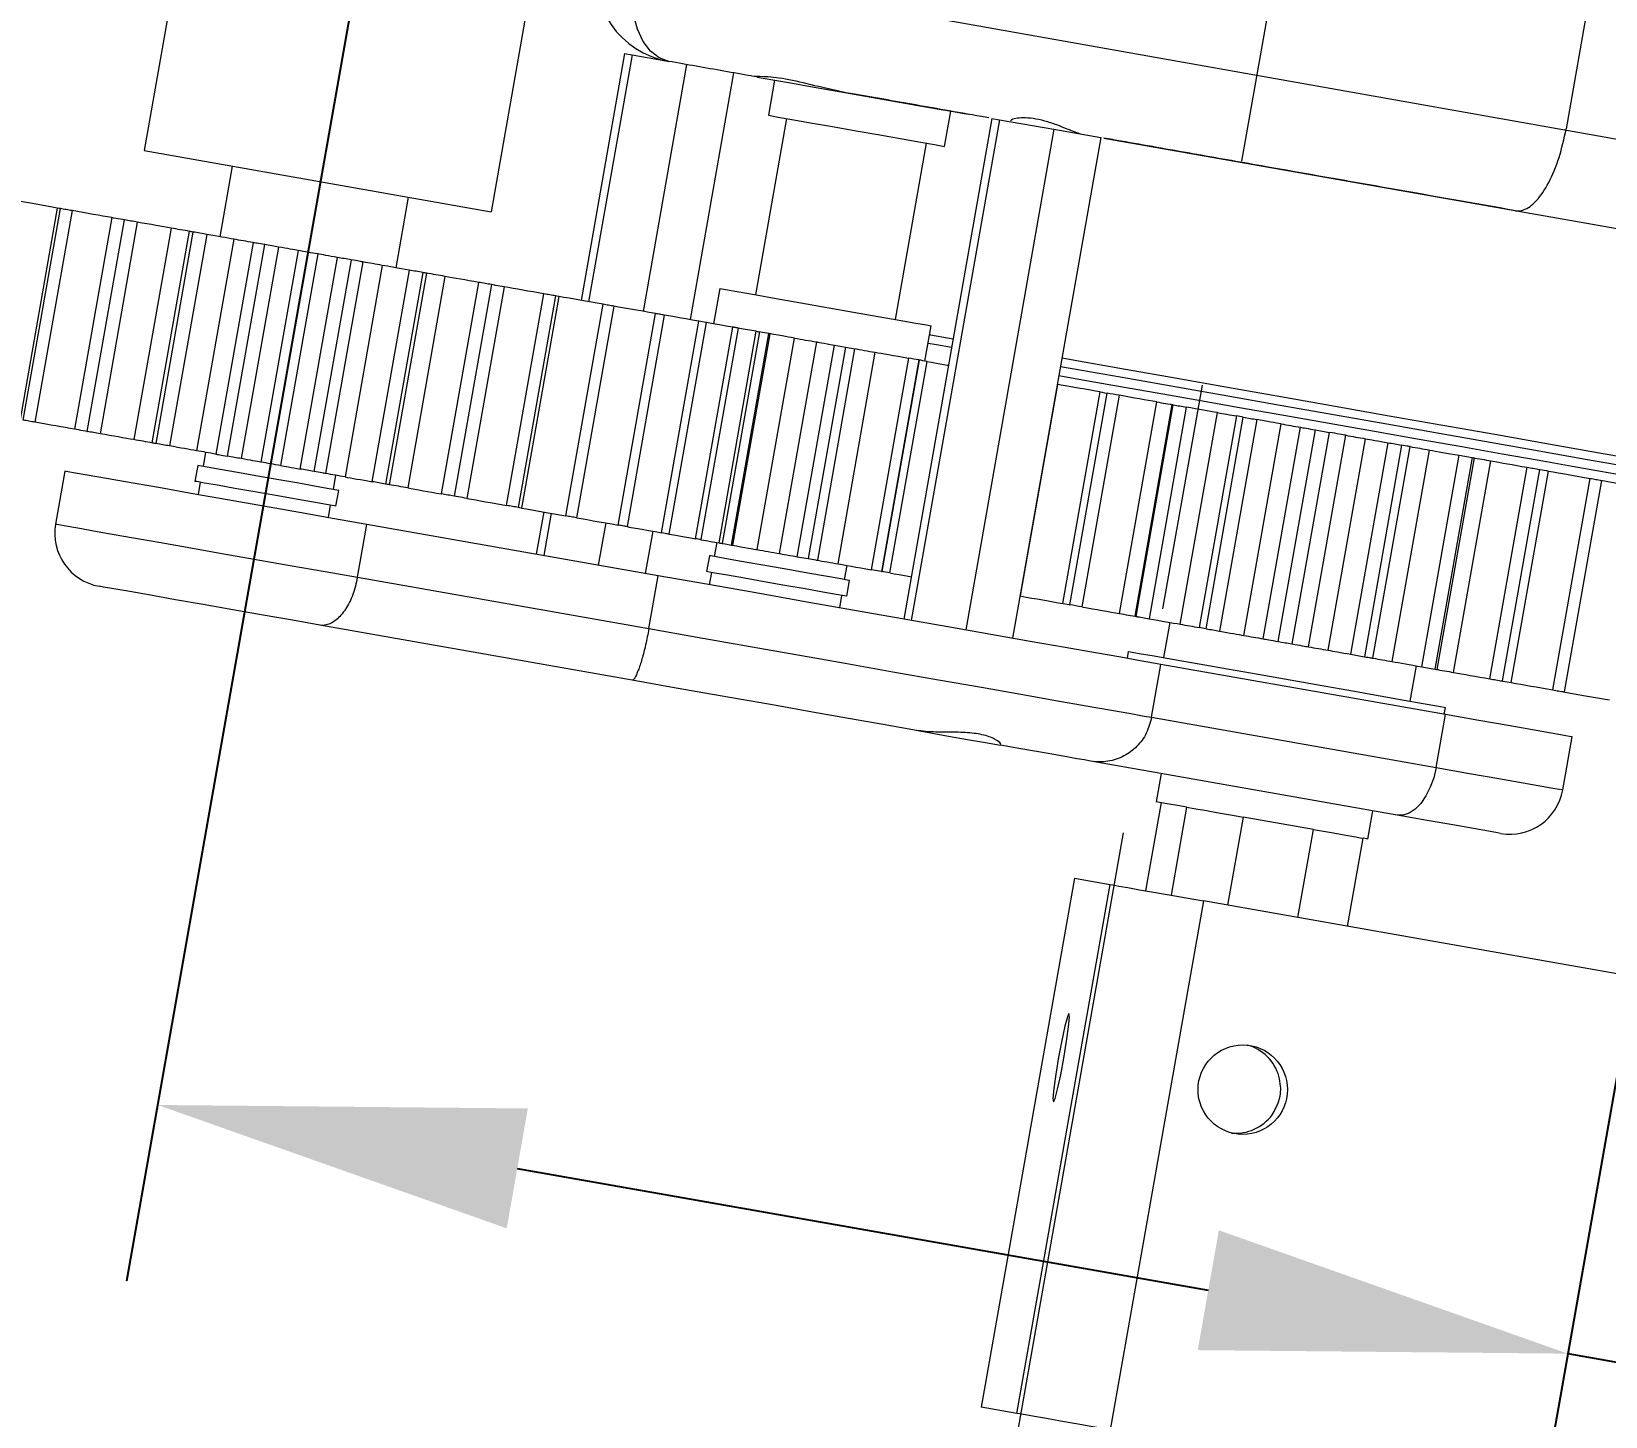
# Model space of a CAD drawing. Header units: millimetres. Extents: x 0 to 1189, y 0 to 841.
# Drawn here: x 914.93 to 932.52, y 585.13 to 600.6 of the extents above; entities that cross this region are included whole.
import ezdxf

# ---------------------------------------------------------------- set-up
doc = ezdxf.new("R2010")
doc.units = ezdxf.units.MM
doc.linetypes.add('CENTERX2', pattern=[20.32, 12.7, -2.54, 2.54, -2.54])
doc.layers.get('0').update_dxf_attribs({"lineweight": 18})
for name, color, linetype, lineweight in [('中心线层', 1, 'CENTERX2', 15), ('尺寸线层', 3, 'Continuous', 18), ('粗实线层', 7, 'Continuous', 15)]:
    doc.layers.add(name, color=color, linetype=linetype, lineweight=lineweight)
doc.dimstyles.new('ISO-25', dxfattribs={"dimtxt": 2.5, "dimasz": 2.5, "dimexe": 1.25, "dimexo": 0.625, "dimtad": 1, "dimtxsty": 'Standard', "dimcen": 2.5, "dimdle": 5, "dimadec": 0, "dimazin": 0, "dimtfac": 1, "dimtmove": 0, "dimatfit": 3, "dimfxl": 1, "dimarcsym": 0})

# ---------------------------------------------------------------- blocks, each defined once
blk = doc.blocks.new('*X33')
at = {"layer": '尺寸线层'}
for points in [[(920.481, 588.569), (920.245, 587.23), (916.345, 588.608)], [(928.202, 587.208), (927.966, 585.869), (932.102, 585.83)]]:
    blk.add_hatch(color=0, dxfattribs=at).paths.add_polyline_path(points, flags=0)
at = {"layer": '尺寸线层', "color": 0, "lineweight": -2}
for p, q in [((919.431, 606.112), (915.998, 586.639)), ((935.188, 603.333), (931.755, 583.86)), ((920.363, 587.9), (928.084, 586.538)), ((932.102, 585.83), (936.12, 585.121))]:
    blk.add_line(p, q, dxfattribs=at)
at = {"layer": '尺寸线层', "color": 0, "insert": (943.666, 588.689), "char_height": 3.5, "width": 24.08939, "attachment_point": 5}
blk.add_mtext('80,00', dxfattribs=at)

msp = doc.modelspace()

# ---------------------------------------------------------------- linework, layer by layer
at = {"color": 7, "linetype": 'Continuous', "lineweight": 15}
for p, q in [((917.2361, 605.1787), (916.1942, 599.2699)), ((921.1128, 604.4952), (920.0709, 598.5863)), ((932.6035, 602.469), (932.0825, 599.5146)), ((921.5617, 600.3543), (921.0755, 597.5968)), ((921.6456, 600.3395), (921.1594, 597.582)), ((921.5617, 600.3543), (921.6456, 600.3395)), ((921.6456, 600.3395), (922.0219, 600.2731)), ((922.2544, 600.2322), (921.7682, 597.4747)), ((922.7792, 600.1396), (922.293, 597.3822)), ((923.2382, 600.0587), (923.1687, 599.6648)), ((923.3706, 599.6292), (923.0233, 597.6595)), ((925.6668, 599.6305), (924.6804, 594.0368)), ((925.7507, 599.6157), (924.7644, 594.022)), ((925.1383, 599.3175), (925.2078, 599.7114)), ((925.6668, 599.6305), (925.7507, 599.6157)), ((925.7507, 599.6157), (926.3594, 599.5083)), ((926.3594, 599.5083), (925.3731, 593.9146)), ((926.8842, 599.4158), (925.8979, 593.8221)), ((926.3594, 599.5083), (926.8842, 599.4158)), ((924.5891, 597.3835), (924.9364, 599.3531)), ((917.179, 599.0962), (917.0401, 598.3084)), ((919.0097, 597.9611), (919.1486, 598.7489)), ((915.2236, 598.6287), (914.8069, 596.2651)), ((914.8415, 596.259), (915.2583, 598.6226)), ((915.3892, 598.5995), (914.9724, 596.2359)), ((915.8321, 598.5214), (915.4153, 596.1578)), ((915.9719, 598.4967), (915.5552, 596.1332)), ((915.5588, 596.1325), (915.9756, 598.4961)), ((916.1175, 598.4711), (915.7007, 596.1075)), ((916.4945, 598.4046), (916.0778, 596.041)), ((916.6967, 598.3689), (916.2799, 596.0054)), ((916.3266, 595.9972), (916.7434, 598.3607)), ((916.8927, 598.3344), (916.4759, 595.9708)), ((917.1946, 598.2811), (916.7779, 595.9176)), ((917.4113, 598.2429), (916.9945, 595.8794)), ((917.126, 595.8562), (917.5427, 598.2198)), ((917.6958, 598.1928), (917.2791, 595.8292)), ((917.9152, 598.1541), (917.4985, 595.7905)), ((918.1345, 598.1154), (917.7178, 595.7519)), ((917.9372, 595.7132), (918.3539, 598.0767)), ((918.507, 598.0497), (918.0903, 595.6862)), ((918.6385, 598.0265), (918.2217, 595.663)), ((918.8551, 597.9883), (918.4383, 595.6248)), ((918.7403, 595.5716), (919.1571, 597.9351)), ((919.3064, 597.9088), (918.8896, 595.5453)), ((918.9363, 595.537), (919.3531, 597.9005)), ((919.5552, 597.8649), (919.1385, 595.5014)), ((919.5155, 595.4349), (919.9323, 597.7984)), ((920.0742, 597.7734), (919.6574, 595.4099)), ((919.6611, 595.4092), (920.0778, 597.7727)), ((920.2177, 597.7481), (919.8009, 595.3846)), ((920.2438, 595.3065), (920.6606, 597.67)), ((920.7915, 597.6469), (920.3747, 595.2834)), ((920.8261, 597.6408), (920.4093, 595.2773)), ((922.6244, 597.7299), (922.555, 597.336)), ((920.9072, 595.1895), (921.3239, 597.553)), ((921.4407, 597.5324), (921.0239, 595.1689)), ((921.4893, 595.0868), (921.9061, 597.4504)), ((922.0058, 597.4328), (921.589, 595.0693)), ((921.9759, 595.0011), (922.3926, 597.3646)), ((922.4729, 597.3504), (922.0561, 594.9869)), ((922.3549, 594.9342), (922.7716, 597.2977)), ((922.8304, 597.2874), (922.4137, 594.9239)), ((924.9185, 596.9192), (924.988, 597.3131)), ((922.617, 594.888), (923.0338, 597.2515)), ((923.0696, 597.2452), (922.6529, 594.8817)), ((922.7558, 594.8635), (923.1726, 597.2271)), ((923.1846, 597.2249), (922.7679, 594.8614)), ((923.0434, 594.8128), (923.4602, 597.1763)), ((923.2926, 594.7689), (923.7094, 597.1324)), ((923.4913, 594.7338), (923.908, 597.0974)), ((923.908, 597.0974), (924.0306, 597.0758)), ((924.0306, 597.0758), (923.6138, 594.7122)), ((923.7196, 594.6936), (924.1364, 597.0571)), ((923.9467, 594.6535), (924.3635, 597.0171)), ((924.0306, 597.0758), (924.1364, 597.0571)), ((924.321, 594.5875), (924.7377, 596.9511)), ((924.8489, 596.9315), (924.4321, 594.5679)), ((924.4414, 594.5663), (924.8581, 596.9298)), ((924.5253, 594.5515), (924.942, 596.9151)), ((926.3989, 596.6582), (925.9822, 594.2946)), ((926.46, 594.2104), (926.8768, 596.5739)), ((926.5373, 594.1968), (926.954, 596.5603)), ((927.0896, 596.5364), (926.6728, 594.1728)), ((927.0913, 594.0991), (927.5081, 596.4626)), ((927.6784, 596.4325), (927.2617, 594.069)), ((927.2764, 594.0664), (927.6932, 596.43)), ((927.8384, 596.4044), (927.4216, 594.0408)), ((927.7704, 593.9793), (928.1872, 596.3429)), ((928.3992, 596.3055), (927.9824, 593.9419)), ((928.0588, 593.9285), (928.4755, 596.292)), ((928.6268, 596.2653), (928.21, 593.9018)), ((928.4806, 593.8541), (928.8974, 596.2176)), ((928.6989, 593.8156), (929.1157, 596.1791)), ((928.8651, 593.7863), (929.2819, 596.1498)), ((929.4354, 596.1227), (929.0186, 593.7592)), ((929.2043, 593.7265), (929.6211, 596.09)), ((929.4233, 593.6879), (929.84, 596.0514)), ((916.8794, 595.8997), (916.8516, 595.7421)), ((929.6755, 593.6434), (930.0923, 596.0069)), ((930.2444, 595.9801), (929.8276, 593.6166)), ((929.9238, 593.5996), (930.3406, 595.9632)), ((930.138, 593.5618), (930.5547, 595.9254)), ((930.4701, 593.5033), (930.8869, 595.8668)), ((930.8869, 595.8668), (931.0337, 595.8409)), ((915.3093, 595.6891), (915.2051, 595.0983)), ((916.7925, 595.7526), (916.7612, 595.5753)), ((931.0337, 595.8409), (930.617, 593.4774)), ((930.6412, 593.4731), (931.058, 595.8366)), ((930.8254, 593.4406), (931.2422, 595.8042)), ((931.2293, 593.3694), (931.6461, 595.733)), ((931.7841, 595.7086), (931.3673, 593.3451)), ((931.4687, 593.3272), (931.8855, 595.6907)), ((916.8203, 595.5649), (916.796, 595.427)), ((918.3091, 595.4851), (918.3369, 595.6427)), ((931.9344, 593.2451), (932.3511, 595.6086)), ((932.4769, 595.5864), (932.0601, 593.2229)), ((918.3369, 595.2974), (918.3682, 595.4747)), ((918.2535, 595.17), (918.2778, 595.3079)), ((920.6587, 595.2333), (920.5754, 594.7606)), ((920.7427, 595.2185), (920.6593, 594.7458)), ((918.5777, 594.5036), (918.6819, 595.0945)), ((921.9375, 594.5204), (918.6819, 595.0945)), ((921.3514, 595.1112), (921.2681, 594.6384)), ((921.8762, 595.0186), (921.7929, 594.5459)), ((922.5912, 594.8925), (922.5635, 594.735)), ((922.5093, 594.7445), (922.478, 594.5673)), ((923.4913, 594.7338), (923.6138, 594.7122)), ((923.6138, 594.7122), (923.7196, 594.6936)), ((924.021, 594.478), (924.0488, 594.6355)), ((918.5777, 594.5036), (921.8334, 593.9295)), ((921.8334, 593.9295), (921.9375, 594.5204)), ((922.5322, 594.5577), (922.5079, 594.4198)), ((924.0439, 594.2912), (924.0751, 594.4684)), ((924.4321, 594.5679), (924.321, 594.5875)), ((923.9654, 594.1628), (923.9897, 594.3007)), ((921.6462, 593.3533), (918.1551, 593.9688)), ((927.6532, 594), (927.5837, 593.6061)), ((927.1898, 593.6755), (927.1759, 593.5968)), ((927.4506, 592.939), (927.5548, 593.5299)), ((930.7333, 592.9695), (927.5548, 593.5299)), ((930.3412, 593.1198), (930.4106, 593.5138)), ((930.4701, 593.5033), (930.617, 593.4774)), ((930.7212, 592.9716), (930.7351, 593.0504)), ((927.4506, 592.939), (930.6291, 592.3786)), ((930.6291, 592.3786), (930.7333, 592.9695)), ((932.0449, 592.129), (932.1491, 592.7198)), ((930.1954, 591.8458), (926.7704, 592.4497)), ((927.5584, 592.3108), (927.5028, 591.9957)), ((927.5561, 591.9863), (927.3825, 591.0014)), ((927.846, 591.9351), (927.7415, 591.9535)), ((928.4719, 591.8248), (928.2982, 590.84)), ((929.2583, 591.6861), (928.4719, 591.8248)), ((929.8664, 591.5789), (929.9219, 591.894)), ((929.0846, 590.7013), (929.2583, 591.6861)), ((929.6394, 590.6035), (929.813, 591.5883)), ((926.5874, 591.1416), (925.5455, 585.2328)), ((926.5892, 591.1413), (925.5473, 585.2325)), ((926.5874, 591.1416), (926.5892, 591.1413)), ((926.5892, 591.1413), (926.9863, 591.0713)), ((925.9444, 585.1625), (926.9863, 591.0713)), ((928.0294, 590.8874), (926.9875, 584.9785)), ((938.4345, 589.0527), (928.0294, 590.8874)), ((925.5473, 585.2325), (925.5455, 585.2328)), ((925.9444, 585.1625), (925.5473, 585.2325))]:
    msp.add_line(p, q, dxfattribs=at)
at = {"color": 8, "linetype": 'Continuous', "lineweight": 15}
for p, q in [((927.5572, 591.986), (927.3836, 591.0013)), ((927.6724, 590.9503), (927.846, 591.9351))]:
    msp.add_line(p, q, dxfattribs=at)
at = {"color": 7, "linetype": 'Continuous', "lineweight": 15}
for points in [[(922.0564, 600.2671), (921.9487, 600.3056), (921.8518, 600.3804), (921.7695, 600.4888), (921.7048, 600.6265), (921.6604, 600.7882), (921.6378, 600.9677), (921.638, 601.1582), (921.6609, 601.3522)], [(923.0412, 600.0934), (923.046, 600.0926), (923.1093, 600.0814), (923.2426, 600.0579), (923.4375, 600.0235), (923.6818, 599.9805), (923.96, 599.9314), (924.2548, 599.8794), (924.5476, 599.8278), (924.82, 599.7798), (925.0549, 599.7384), (925.2375, 599.7062), (925.3563, 599.6852), (925.404, 599.6768), (925.4047, 599.6767)], [(923.1687, 599.6648), (923.1885, 599.6613), (923.2773, 599.6456), (923.4311, 599.6185), (923.6384, 599.5819), (923.884, 599.5386), (924.1495, 599.4918), (924.4154, 599.4449)], [(924.4154, 599.4449), (924.6618, 599.4015), (924.8705, 599.3647), (925.0261, 599.3373), (925.1169, 599.3213), (925.1383, 599.3175)], [(915.2236, 598.6287), (915.1668, 598.6387), (915.1083, 598.649), (915.0481, 598.6596), (914.9864, 598.6705), (914.9233, 598.6816), (914.8587, 598.693), (914.7929, 598.7046), (914.7258, 598.7165)], [(915.2583, 598.6226), (915.2455, 598.6248), (915.2236, 598.6287)], [(915.3892, 598.5995), (915.3727, 598.6024), (915.3562, 598.6053), (915.3398, 598.6082), (915.3234, 598.6111), (915.3071, 598.614), (915.2908, 598.6168), (915.2745, 598.6197), (915.2583, 598.6226)], [(915.8321, 598.5214), (915.7833, 598.53), (915.7325, 598.539), (915.6798, 598.5483), (915.6251, 598.5579), (915.5687, 598.5678), (915.5105, 598.5781), (915.4506, 598.5887), (915.3892, 598.5995)], [(915.9719, 598.4967), (915.9537, 598.4999), (915.9292, 598.5043), (915.9048, 598.5086), (915.8805, 598.5128), (915.8563, 598.5171), (915.8321, 598.5214)], [(915.9756, 598.4961), (915.9725, 598.4966), (915.9719, 598.4967)], [(916.1175, 598.4711), (916.0996, 598.4742), (916.0818, 598.4773), (916.0641, 598.4805), (916.0463, 598.4836), (916.0286, 598.4867), (916.0109, 598.4899), (915.9932, 598.493), (915.9756, 598.4961)], [(916.4945, 598.4046), (916.455, 598.4115), (916.4132, 598.4189), (916.3691, 598.4267), (916.3229, 598.4349), (916.2745, 598.4434), (916.2241, 598.4523), (916.1717, 598.4615), (916.1175, 598.4711)], [(916.7031, 598.3678), (916.6769, 598.3724), (916.6507, 598.377), (916.6245, 598.3817), (916.5984, 598.3863), (916.5724, 598.3908), (916.5464, 598.3954), (916.5204, 598.4), (916.4945, 598.4046)], [(916.8927, 598.3344), (916.874, 598.3377), (916.8553, 598.341), (916.8366, 598.3443), (916.8179, 598.3476), (916.7992, 598.3508), (916.7806, 598.3541), (916.762, 598.3574), (916.7434, 598.3607)], [(917.1946, 598.2811), (917.1653, 598.2863), (917.1335, 598.2919), (917.0993, 598.298), (917.0626, 598.3044), (917.0235, 598.3113), (916.9821, 598.3186), (916.9385, 598.3263), (916.8927, 598.3344)], [(917.4113, 598.2429), (917.3841, 598.2477), (917.357, 598.2525), (917.3299, 598.2573), (917.3028, 598.2621), (917.2757, 598.2668), (917.2486, 598.2716), (917.2216, 598.2764), (917.1946, 598.2811)], [(917.5427, 598.2198), (917.517, 598.2243), (917.4939, 598.2284), (917.4734, 598.232), (917.4555, 598.2351), (917.4404, 598.2378), (917.428, 598.24), (917.4182, 598.2417), (917.4113, 598.2429)], [(917.6958, 598.1928), (917.6767, 598.1961), (917.6575, 598.1995), (917.6384, 598.2029), (917.6192, 598.2063), (917.6001, 598.2096), (917.581, 598.213), (917.5618, 598.2164), (917.5427, 598.2198)], [(917.9152, 598.1541), (917.8968, 598.1573), (917.8758, 598.161), (917.8522, 598.1652), (917.8259, 598.1698), (917.7971, 598.1749), (917.7658, 598.1804), (917.732, 598.1864), (917.6958, 598.1928)], [(918.1345, 598.1154), (918.1071, 598.1202), (918.0797, 598.1251), (918.0523, 598.1299), (918.0249, 598.1347), (917.9975, 598.1396), (917.97, 598.1444), (917.9426, 598.1492), (917.9152, 598.1541)], [(918.3539, 598.0767), (918.3177, 598.0831), (918.2839, 598.0891), (918.2526, 598.0946), (918.2238, 598.0997), (918.1976, 598.1043), (918.1739, 598.1085), (918.1529, 598.1122), (918.1345, 598.1154)], [(918.507, 598.0497), (918.4879, 598.0531), (918.4688, 598.0565), (918.4497, 598.0599), (918.4305, 598.0632), (918.4114, 598.0666), (918.3922, 598.07), (918.3731, 598.0733), (918.3539, 598.0767)], [(918.6385, 598.0265), (918.6315, 598.0278), (918.6218, 598.0295), (918.6094, 598.0317), (918.5942, 598.0343), (918.5764, 598.0375), (918.5559, 598.0411), (918.5328, 598.0452), (918.507, 598.0497)], [(918.8551, 597.9883), (918.8281, 597.9931), (918.8011, 597.9979), (918.7741, 598.0026), (918.747, 598.0074), (918.7199, 598.0122), (918.6928, 598.017), (918.6656, 598.0218), (918.6385, 598.0265)], [(919.1571, 597.9351), (919.1112, 597.9432), (919.0676, 597.9509), (919.0262, 597.9582), (918.9872, 597.9651), (918.9505, 597.9715), (918.9162, 597.9776), (918.8844, 597.9832), (918.8551, 597.9883)], [(919.3064, 597.9088), (919.2878, 597.9121), (919.2691, 597.9153), (919.2505, 597.9186), (919.2318, 597.9219), (919.2132, 597.9252), (919.1945, 597.9285), (919.1758, 597.9318), (919.1571, 597.9351)], [(919.5552, 597.8649), (919.5293, 597.8695), (919.5034, 597.8741), (919.4774, 597.8786), (919.4513, 597.8832), (919.4252, 597.8878), (919.3991, 597.8924), (919.3729, 597.8971), (919.3466, 597.9017)], [(919.9323, 597.7984), (919.878, 597.808), (919.8256, 597.8172), (919.7752, 597.8261), (919.7269, 597.8346), (919.6806, 597.8428), (919.6366, 597.8506), (919.5947, 597.8579), (919.5552, 597.8649)], [(920.0742, 597.7734), (920.0565, 597.7765), (920.0389, 597.7796), (920.0212, 597.7827), (920.0034, 597.7859), (919.9857, 597.789), (919.9679, 597.7921), (919.9501, 597.7953), (919.9323, 597.7984)], [(920.0778, 597.7727), (920.0773, 597.7728), (920.0742, 597.7734)], [(920.2177, 597.7481), (920.1935, 597.7524), (920.1692, 597.7566), (920.1449, 597.7609), (920.1205, 597.7652), (920.0961, 597.7695), (920.0778, 597.7727)], [(920.6606, 597.67), (920.5991, 597.6808), (920.5393, 597.6914), (920.4811, 597.7017), (920.4246, 597.7116), (920.37, 597.7212), (920.3172, 597.7305), (920.2664, 597.7395), (920.2177, 597.7481)], [(920.7915, 597.6469), (920.7752, 597.6498), (920.759, 597.6527), (920.7427, 597.6555), (920.7263, 597.6584), (920.7099, 597.6613), (920.6935, 597.6642), (920.677, 597.6671), (920.6606, 597.67)], [(920.8261, 597.6408), (920.8043, 597.6447), (920.7915, 597.6469)], [(921.3239, 597.553), (921.2569, 597.5648), (921.1911, 597.5765), (921.1265, 597.5879), (921.0633, 597.599), (921.0016, 597.6099), (920.9414, 597.6205), (920.8829, 597.6308), (920.8261, 597.6408)], [(922.6244, 597.7299), (922.6283, 597.7292), (922.689, 597.7185), (922.8199, 597.6954), (923.0127, 597.6614), (923.2554, 597.6186), (923.5328, 597.5697), (923.8273, 597.5178), (924.1205, 597.4661)], [(921.4407, 597.5324), (921.4263, 597.535), (921.4118, 597.5375), (921.3973, 597.5401), (921.3827, 597.5427), (921.3681, 597.5452), (921.3534, 597.5478), (921.3387, 597.5504), (921.3239, 597.553)], [(921.9061, 597.4504), (921.8351, 597.4629), (921.7648, 597.4753), (921.6955, 597.4875), (921.6272, 597.4996), (921.5599, 597.5114), (921.4938, 597.5231), (921.4407, 597.5324)], [(922.0058, 597.4328), (921.9935, 597.435), (921.9812, 597.4371), (921.9688, 597.4393), (921.9564, 597.4415), (921.9439, 597.4437), (921.9313, 597.4459), (921.9187, 597.4482), (921.9061, 597.4504)], [(924.1205, 597.4661), (924.3939, 597.4179), (924.6304, 597.3762), (924.8151, 597.3436), (924.9365, 597.3222), (924.9868, 597.3133), (924.988, 597.3131)], [(922.3926, 597.3646), (922.3194, 597.3775), (922.2465, 597.3903), (922.1742, 597.4031), (922.1023, 597.4158), (922.0312, 597.4283), (922.0058, 597.4328)], [(922.7716, 597.2977), (922.698, 597.3107), (922.6243, 597.3237), (922.5506, 597.3367), (922.4771, 597.3497), (922.4729, 597.3504)], [(922.8304, 597.2874), (922.8233, 597.2887), (922.8161, 597.2899), (922.8089, 597.2912), (922.8016, 597.2925), (922.7942, 597.2938), (922.7867, 597.2951), (922.7792, 597.2964), (922.7716, 597.2977)], [(923.0338, 597.2515), (922.9615, 597.2643), (922.8888, 597.2771), (922.8304, 597.2874)], [(923.1726, 597.2271), (923.1035, 597.2392), (923.0696, 597.2452)], [(923.4602, 597.1763), (923.4444, 597.1791), (923.4226, 597.183), (923.395, 597.1879), (923.3616, 597.1937), (923.3229, 597.2006), (923.2789, 597.2083), (923.2301, 597.2169), (923.1768, 597.2263)], [(923.4602, 597.1763), (923.4912, 597.1709), (923.5222, 597.1654), (923.5533, 597.1599), (923.5845, 597.1544), (923.6156, 597.1489), (923.6469, 597.1434), (923.6781, 597.1379), (923.7094, 597.1324)], [(923.7094, 597.1324), (923.7134, 597.1317), (923.7236, 597.1299), (923.7399, 597.127), (923.7623, 597.1231), (923.7905, 597.1181), (923.8243, 597.1121), (923.8636, 597.1052), (923.908, 597.0974)], [(925.2153, 597.07), (925.0485, 597.0994), (924.9533, 597.1162)], [(924.9706, 597.2147), (924.9805, 597.2129), (925.2326, 597.1685)], [(924.1225, 597.0596), (924.1531, 597.0542), (924.1835, 597.0488), (924.2139, 597.0434), (924.2441, 597.0381), (924.2742, 597.0328), (924.3041, 597.0275), (924.3339, 597.0223), (924.3635, 597.0171)], [(924.3635, 597.0171), (924.3926, 597.0119), (924.4274, 597.0058), (924.4675, 596.9987), (924.5127, 596.9908), (924.5627, 596.9819), (924.6172, 596.9724), (924.6756, 596.962), (924.7377, 596.9511)], [(924.8581, 596.9298), (924.8565, 596.9302), (924.8489, 596.9315)], [(926.4501, 596.9538), (926.6326, 596.9216), (927.1582, 596.8289), (927.7156, 596.7306), (928.297, 596.6281), (928.8948, 596.5227), (929.5007, 596.4159), (930.1067, 596.309), (930.7044, 596.2036), (931.2859, 596.1011), (931.8432, 596.0028), (932.3689, 595.9101), (932.8558, 595.8243), (933.2973, 595.7464), (933.6874, 595.6776), (934.0209, 595.6188), (934.2933, 595.5708), (934.5009, 595.5342), (934.6409, 595.5095), (934.7114, 595.4971), (934.7202, 595.4955)], [(924.942, 596.9151), (924.9928, 596.9061), (925.0479, 596.8964), (925.1069, 596.886), (925.1696, 596.8749), (925.1843, 596.8723)], [(926.4154, 596.7568), (926.4317, 596.7539), (926.7408, 596.6994), (927.1029, 596.6356), (927.511, 596.5636), (927.9571, 596.485), (928.4327, 596.4011), (928.9283, 596.3137), (929.4344, 596.2245), (929.9411, 596.1351), (930.4386, 596.0474), (930.9171, 595.963), (931.3674, 595.8836), (931.7807, 595.8108), (932.149, 595.7458), (932.465, 595.6901), (932.7226, 595.6447)], [(934.6044, 595.4144), (934.5957, 595.4159), (934.5266, 595.4281), (934.3892, 595.4523), (934.1856, 595.4883), (933.9183, 595.5354), (933.591, 595.5931), (933.2083, 595.6606), (932.7751, 595.737), (932.2974, 595.8212), (931.7817, 595.9121), (931.2349, 596.0085), (930.6644, 596.1091), (930.0779, 596.2126), (929.4834, 596.3174), (928.8889, 596.4222), (928.3024, 596.5256), (927.7319, 596.6262), (927.1851, 596.7226), (926.6693, 596.8136), (926.4328, 596.8553)], [(926.8768, 596.5739), (926.8229, 596.5834), (926.7673, 596.5932), (926.7098, 596.6034), (926.6507, 596.6138), (926.5899, 596.6245), (926.5277, 596.6355), (926.464, 596.6467), (926.3989, 596.6582)], [(926.8768, 596.5739), (926.8996, 596.5699), (926.9225, 596.5658), (926.9455, 596.5618), (926.954, 596.5603)], [(927.5081, 596.4626), (927.4628, 596.4706), (927.4154, 596.4789), (927.3658, 596.4877), (927.3143, 596.4968), (927.2608, 596.5062), (927.2055, 596.5159), (927.1484, 596.526), (927.0896, 596.5364)], [(927.5081, 596.4626), (927.533, 596.4582), (927.558, 596.4538), (927.583, 596.4494), (927.6082, 596.4449), (927.6333, 596.4405), (927.6586, 596.4361), (927.6839, 596.4316), (927.7092, 596.4271)], [(927.6932, 596.43), (927.7112, 596.4268), (927.7293, 596.4236), (927.7474, 596.4204), (927.7656, 596.4172), (927.7837, 596.414), (927.8019, 596.4108), (927.8201, 596.4076), (927.8384, 596.4044)], [(928.1872, 596.3429), (928.1515, 596.3491), (928.1135, 596.3558), (928.0731, 596.363), (928.0305, 596.3705), (927.9856, 596.3784), (927.9386, 596.3867), (927.8895, 596.3953), (927.8384, 596.4044)], [(914.9724, 596.2359), (914.9559, 596.2389), (914.9395, 596.2418), (914.9231, 596.2447), (914.9067, 596.2475), (914.8903, 596.2504), (914.874, 596.2533), (914.8577, 596.2562), (914.8415, 596.259)], [(915.4153, 596.1578), (915.3666, 596.1665), (915.3158, 596.1754), (915.263, 596.1847), (915.2084, 596.1943), (915.1519, 596.2043), (915.0937, 596.2146), (915.0339, 596.2251), (914.9724, 596.2359)], [(928.1872, 596.3429), (928.2136, 596.3382), (928.24, 596.3335), (928.2665, 596.3289), (928.293, 596.3242), (928.3196, 596.3195), (928.3462, 596.3148), (928.3729, 596.3101), (928.3995, 596.3054)], [(928.4755, 596.292), (928.4944, 596.2887), (928.5133, 596.2853), (928.5321, 596.282), (928.551, 596.2787), (928.57, 596.2754), (928.5889, 596.272), (928.6078, 596.2687), (928.6268, 596.2653)], [(928.8974, 596.2176), (928.8722, 596.222), (928.8445, 596.2269), (928.8143, 596.2323), (928.7816, 596.238), (928.7464, 596.2442), (928.7089, 596.2509), (928.669, 596.2579), (928.6268, 596.2653)], [(928.8974, 596.2176), (928.9246, 596.2128), (928.9518, 596.208), (928.9791, 596.2032), (929.0064, 596.1984), (929.0337, 596.1936), (929.061, 596.1888), (929.0883, 596.1839), (929.1157, 596.1791)], [(915.5552, 596.1332), (915.5369, 596.1364), (915.5125, 596.1407), (915.4881, 596.145), (915.4637, 596.1493), (915.4395, 596.1536), (915.4153, 596.1578)], [(915.5552, 596.1332), (915.5557, 596.1331), (915.5588, 596.1325)], [(915.7007, 596.1075), (915.6829, 596.1107), (915.6651, 596.1138), (915.6473, 596.117), (915.6296, 596.1201), (915.6118, 596.1232), (915.5941, 596.1263), (915.5765, 596.1294), (915.5588, 596.1325)], [(916.0778, 596.041), (916.0383, 596.048), (915.9964, 596.0554), (915.9524, 596.0632), (915.9061, 596.0713), (915.8578, 596.0798), (915.8074, 596.0887), (915.755, 596.098), (915.7007, 596.1075)], [(916.2864, 596.0043), (916.2601, 596.0089), (916.2339, 596.0135), (916.2078, 596.0181), (916.1817, 596.0227), (916.1556, 596.0273), (916.1296, 596.0319), (916.1037, 596.0365), (916.0778, 596.041)], [(929.1157, 596.1791), (929.1271, 596.1771), (929.1413, 596.1746), (929.1581, 596.1716), (929.1776, 596.1682), (929.1998, 596.1643), (929.2246, 596.1599), (929.252, 596.1551), (929.2819, 596.1498)], [(929.2819, 596.1498), (929.301, 596.1464), (929.3202, 596.1431), (929.3394, 596.1397), (929.3586, 596.1363), (929.3778, 596.1329), (929.397, 596.1295), (929.4162, 596.1261), (929.4354, 596.1227)], [(929.6211, 596.09), (929.6071, 596.0925), (929.5905, 596.0954), (929.5711, 596.0988), (929.5491, 596.1027), (929.5245, 596.107), (929.4974, 596.1118), (929.4676, 596.1171), (929.4354, 596.1227)], [(929.6211, 596.09), (929.6485, 596.0852), (929.6759, 596.0804), (929.7033, 596.0755), (929.7306, 596.0707), (929.758, 596.0659), (929.7853, 596.061), (929.8127, 596.0562), (929.84, 596.0514)], [(929.84, 596.0514), (929.8627, 596.0474), (929.888, 596.0429), (929.9159, 596.038), (929.9463, 596.0327), (929.9792, 596.0269), (930.0145, 596.0207), (930.0522, 596.014), (930.0923, 596.0069)], [(916.4759, 595.9708), (916.4572, 595.9741), (916.4385, 595.9774), (916.4198, 595.9807), (916.4011, 595.984), (916.3825, 595.9873), (916.3639, 595.9906), (916.3452, 595.9939), (916.3266, 595.9972)], [(916.7779, 595.9176), (916.7486, 595.9228), (916.7168, 595.9284), (916.6825, 595.9344), (916.6458, 595.9409), (916.6067, 595.9478), (916.5654, 595.9551), (916.5218, 595.9628), (916.4759, 595.9708)], [(916.9945, 595.8794), (916.9674, 595.8842), (916.9402, 595.889), (916.9131, 595.8937), (916.886, 595.8985), (916.8589, 595.9033), (916.8319, 595.9081), (916.8049, 595.9128), (916.7779, 595.9176)], [(916.9945, 595.8794), (917.0015, 595.8782), (917.0112, 595.8765), (917.0236, 595.8743), (917.0388, 595.8716), (917.0566, 595.8685), (917.0771, 595.8648), (917.1002, 595.8607), (917.126, 595.8562)], [(930.0923, 596.0069), (930.1113, 596.0036), (930.1304, 596.0002), (930.1494, 595.9969), (930.1684, 595.9935), (930.1874, 595.9902), (930.2064, 595.9868), (930.2254, 595.9835), (930.2444, 595.9801)], [(930.3406, 595.9632), (930.3381, 595.9636), (930.3329, 595.9645), (930.3249, 595.9659), (930.3142, 595.9678), (930.3008, 595.9702), (930.2846, 595.973), (930.2658, 595.9763), (930.2444, 595.9801)], [(930.3406, 595.9632), (930.3675, 595.9584), (930.3943, 595.9537), (930.4211, 595.9489), (930.4479, 595.9442), (930.4747, 595.9395), (930.5014, 595.9348), (930.5281, 595.9301), (930.5547, 595.9254)], [(930.5547, 595.9254), (930.5881, 595.9195), (930.6239, 595.9132), (930.6621, 595.9065), (930.7026, 595.8993), (930.7454, 595.8918), (930.7904, 595.8838), (930.8376, 595.8755), (930.8869, 595.8668)], [(918.6819, 595.0945), (918.3197, 595.1583), (917.931, 595.2269), (917.5289, 595.2978), (917.1266, 595.3687), (916.7376, 595.4373), (916.3747, 595.5013), (916.05, 595.5585), (915.7744, 595.6071), (915.5569, 595.6455), (915.4048, 595.6723), (915.3232, 595.6867), (915.3093, 595.6891)], [(918.3682, 595.4747), (918.3484, 595.4782), (918.2626, 595.4933), (918.1162, 595.5191), (917.9222, 595.5534), (917.6978, 595.5929), (917.4629, 595.6343), (917.2385, 595.6739), (917.0445, 595.7081), (916.898, 595.7339), (916.8122, 595.7491), (916.7925, 595.7526)], [(917.2791, 595.8292), (917.2599, 595.8326), (917.2408, 595.836), (917.2216, 595.8394), (917.2025, 595.8427), (917.1833, 595.8461), (917.1642, 595.8495), (917.1451, 595.8529), (917.126, 595.8562)], [(917.4985, 595.7905), (917.4801, 595.7938), (917.4591, 595.7975), (917.4354, 595.8016), (917.4092, 595.8063), (917.3804, 595.8113), (917.3491, 595.8169), (917.3153, 595.8228), (917.2791, 595.8292)], [(917.7178, 595.7519), (917.6904, 595.7567), (917.663, 595.7615), (917.6355, 595.7664), (917.6081, 595.7712), (917.5807, 595.776), (917.5533, 595.7809), (917.5259, 595.7857), (917.4985, 595.7905)], [(917.7178, 595.7519), (917.7361, 595.7486), (917.7572, 595.7449), (917.7808, 595.7408), (917.807, 595.7361), (917.8359, 595.7311), (917.8672, 595.7255), (917.901, 595.7196), (917.9372, 595.7132)], [(918.0903, 595.6862), (918.0712, 595.6896), (918.052, 595.6929), (918.0329, 595.6963), (918.0138, 595.6997), (917.9946, 595.7031), (917.9755, 595.7064), (917.9563, 595.7098), (917.9372, 595.7132)], [(931.0381, 595.8402), (931.0638, 595.8356), (931.0895, 595.8311), (931.1151, 595.8266), (931.1406, 595.8221), (931.1661, 595.8176), (931.1915, 595.8131), (931.2169, 595.8086), (931.2422, 595.8042)], [(931.2422, 595.8042), (931.2854, 595.7965), (931.3309, 595.7885), (931.3785, 595.7801), (931.4281, 595.7714), (931.4798, 595.7623), (931.5334, 595.7528), (931.5888, 595.743), (931.6461, 595.733)], [(931.6461, 595.733), (931.6634, 595.7299), (931.6807, 595.7269), (931.698, 595.7238), (931.7153, 595.7208), (931.7325, 595.7177), (931.7498, 595.7147), (931.7669, 595.7116), (931.7841, 595.7086)], [(931.7841, 595.7086), (931.7916, 595.7073), (931.8152, 595.7031), (931.8387, 595.699), (931.8621, 595.6949), (931.8855, 595.6907)], [(931.8855, 595.6907), (931.9375, 595.6816), (931.9915, 595.672), (932.0473, 595.6622), (932.1049, 595.6521), (932.1641, 595.6416), (932.225, 595.6309), (932.2873, 595.6199), (932.3511, 595.6086)], [(918.3369, 595.2974), (918.3172, 595.3009), (918.2314, 595.3161), (918.085, 595.3419), (917.8909, 595.3761), (917.6665, 595.4157), (917.4317, 595.4571), (917.2072, 595.4966), (917.0132, 595.5308), (916.8668, 595.5567), (916.781, 595.5718), (916.7612, 595.5753)], [(918.2217, 595.663), (918.2147, 595.6642), (918.205, 595.666), (918.1926, 595.6681), (918.1775, 595.6708), (918.1596, 595.6739), (918.1391, 595.6776), (918.116, 595.6816), (918.0903, 595.6862)], [(918.4383, 595.6248), (918.4114, 595.6296), (918.3843, 595.6343), (918.3573, 595.6391), (918.3302, 595.6439), (918.3031, 595.6487), (918.276, 595.6534), (918.2489, 595.6582), (918.2217, 595.663)], [(918.4383, 595.6248), (918.4676, 595.6196), (918.4995, 595.614), (918.5337, 595.608), (918.5704, 595.6015), (918.6095, 595.5946), (918.6509, 595.5873), (918.6945, 595.5797), (918.7403, 595.5716)], [(918.8896, 595.5453), (918.871, 595.5485), (918.8524, 595.5518), (918.8337, 595.5551), (918.8151, 595.5584), (918.7964, 595.5617), (918.7777, 595.565), (918.759, 595.5683), (918.7403, 595.5716)], [(919.1385, 595.5014), (919.1126, 595.5059), (919.0866, 595.5105), (919.0606, 595.5151), (919.0346, 595.5197), (919.0085, 595.5243), (918.9823, 595.5289), (918.9561, 595.5335), (918.9299, 595.5381)], [(932.3511, 595.6086), (932.367, 595.6058), (932.3828, 595.603), (932.3986, 595.6003), (932.4143, 595.5975), (932.43, 595.5947), (932.4457, 595.592), (932.4613, 595.5892), (932.4769, 595.5864)], [(932.4688, 595.5879), (932.5283, 595.5774), (932.5895, 595.5666), (932.6521, 595.5556), (932.7162, 595.5443), (932.7816, 595.5327), (932.8482, 595.521), (932.9159, 595.509), (932.9847, 595.4969)], [(919.1385, 595.5014), (919.178, 595.4944), (919.2198, 595.487), (919.2639, 595.4793), (919.3101, 595.4711), (919.3585, 595.4626), (919.4089, 595.4537), (919.4612, 595.4444), (919.5155, 595.4349)], [(919.6574, 595.4099), (919.6398, 595.413), (919.6221, 595.4161), (919.6044, 595.4192), (919.5867, 595.4223), (919.5689, 595.4255), (919.5512, 595.4286), (919.5334, 595.4317), (919.5155, 595.4349)], [(919.6611, 595.4092), (919.6605, 595.4093), (919.6574, 595.4099)], [(919.8009, 595.3846), (919.7767, 595.3888), (919.7525, 595.3931), (919.7282, 595.3974), (919.7038, 595.4017), (919.6793, 595.406), (919.6611, 595.4092)], [(919.8009, 595.3846), (919.8497, 595.3759), (919.9005, 595.367), (919.9532, 595.3577), (920.0079, 595.3481), (920.0643, 595.3381), (920.1225, 595.3278), (920.1824, 595.3173), (920.2438, 595.3065)], [(920.3747, 595.2834), (920.3585, 595.2862), (920.3422, 595.2891), (920.3259, 595.292), (920.3096, 595.2949), (920.2932, 595.2977), (920.2768, 595.3007), (920.2603, 595.3035), (920.2438, 595.3065)], [(920.4093, 595.2773), (920.3875, 595.2811), (920.3747, 595.2834)], [(920.4093, 595.2773), (920.4662, 595.2673), (920.5247, 595.2569), (920.5848, 595.2463), (920.6466, 595.2354), (920.7097, 595.2243), (920.7743, 595.2129), (920.8401, 595.2013), (920.9072, 595.1895)], [(921.0239, 595.1689), (921.0095, 595.1715), (920.995, 595.174), (920.9805, 595.1766), (920.9659, 595.1791), (920.9513, 595.1817), (920.9366, 595.1843), (920.9219, 595.1869), (920.9072, 595.1895)], [(921.0239, 595.1689), (921.0771, 595.1595), (921.1432, 595.1479), (921.2104, 595.136), (921.2788, 595.124), (921.3481, 595.1117), (921.4183, 595.0994), (921.4893, 595.0868)], [(921.589, 595.0693), (921.5768, 595.0714), (921.5644, 595.0736), (921.552, 595.0758), (921.5396, 595.078), (921.5271, 595.0802), (921.5146, 595.0824), (921.502, 595.0846), (921.4893, 595.0868)], [(921.589, 595.0693), (921.6144, 595.0648), (921.6856, 595.0522), (921.7574, 595.0396), (921.8298, 595.0268), (921.9026, 595.014), (921.9759, 595.0011)], [(922.0309, 594.9913), (922.0604, 594.9862), (922.1339, 594.9732), (922.2075, 594.9602), (922.2812, 594.9472), (922.3549, 594.9342)], [(922.4145, 594.9237), (922.472, 594.9136), (922.5448, 594.9007), (922.617, 594.888)], [(922.6529, 594.8817), (922.6868, 594.8757), (922.7558, 594.8635)], [(922.7601, 594.8628), (922.8134, 594.8534), (922.8622, 594.8448), (922.9061, 594.837), (922.9449, 594.8302), (922.9782, 594.8243), (923.0059, 594.8194), (923.0277, 594.8156), (923.0434, 594.8128)], [(923.0434, 594.8128), (923.0744, 594.8073), (923.1055, 594.8019), (923.1366, 594.7964), (923.1677, 594.7909), (923.1989, 594.7854), (923.2301, 594.7799), (923.2614, 594.7744), (923.2926, 594.7689)], [(924.0751, 594.4684), (924.0499, 594.4729), (923.9582, 594.4891), (923.8073, 594.5157), (923.6106, 594.5503), (923.3856, 594.59), (923.1523, 594.6311), (922.9315, 594.6701), (922.7427, 594.7034), (922.6027, 594.728), (922.524, 594.7419), (922.5093, 594.7445)], [(923.2926, 594.7689), (923.2966, 594.7682), (923.3068, 594.7664), (923.3232, 594.7635), (923.3455, 594.7595), (923.3737, 594.7546), (923.4076, 594.7486), (923.4469, 594.7417), (923.4913, 594.7338)], [(923.7058, 594.696), (923.7363, 594.6906), (923.7668, 594.6853), (923.7971, 594.6799), (923.8273, 594.6746), (923.8574, 594.6693), (923.8873, 594.664), (923.9171, 594.6588), (923.9467, 594.6535)], [(923.9467, 594.6535), (923.9759, 594.6484), (924.0106, 594.6423), (924.0508, 594.6352), (924.096, 594.6272), (924.146, 594.6184), (924.2004, 594.6088), (924.2589, 594.5985), (924.321, 594.5875)], [(927.5548, 593.5299), (927.4735, 593.5443), (927.3228, 593.5708), (927.1053, 593.6092), (926.8245, 593.6587), (926.485, 593.7186), (926.0924, 593.7878), (925.653, 593.8653), (925.174, 593.9497), (924.6634, 594.0398), (924.1294, 594.1339), (923.5809, 594.2306), (923.0267, 594.3284), (922.4759, 594.4255), (921.9375, 594.5204)], [(924.0439, 594.2912), (924.0187, 594.2956), (923.9269, 594.3118), (923.776, 594.3384), (923.5793, 594.3731), (923.3543, 594.4127), (923.1211, 594.4539), (922.9002, 594.4928), (922.7114, 594.5261), (922.5715, 594.5508), (922.4928, 594.5647), (922.478, 594.5673)], [(924.4321, 594.5679), (924.4397, 594.5666), (924.4414, 594.5663)], [(924.5253, 594.5515), (924.576, 594.5426), (924.6311, 594.5329), (924.6902, 594.5224), (924.7528, 594.5114), (924.7675, 594.5088)], [(918.1551, 593.9688), (917.8503, 594.0226), (917.5225, 594.0804), (917.1859, 594.1397), (916.8549, 594.1981), (916.5437, 594.253), (916.2657, 594.302), (916.0328, 594.343), (915.8551, 594.3744), (915.7402, 594.3947), (915.6929, 594.403), (915.6918, 594.4032)], [(925.9822, 594.2946), (926.0472, 594.2832), (926.1109, 594.2719), (926.1732, 594.261), (926.2339, 594.2502), (926.2931, 594.2398), (926.3505, 594.2297), (926.4062, 594.2199), (926.46, 594.2104)], [(926.46, 594.2104), (926.4828, 594.2063), (926.5057, 594.2023), (926.5287, 594.1983), (926.5373, 594.1968)], [(926.6728, 594.1728), (926.7317, 594.1625), (926.7888, 594.1524), (926.8441, 594.1427), (926.8976, 594.1332), (926.9491, 594.1241), (926.9986, 594.1154), (927.046, 594.107), (927.0913, 594.0991)], [(921.8334, 593.9295), (922.3717, 593.8346), (922.9225, 593.7375), (923.4767, 593.6398), (924.0253, 593.543), (924.5592, 593.4489), (925.0699, 593.3588), (925.5488, 593.2744), (925.9882, 593.1969), (926.3808, 593.1277), (926.7203, 593.0678), (927.0011, 593.0183), (927.2186, 592.9799), (927.3693, 592.9534), (927.4506, 592.939)], [(927.0913, 594.0991), (927.1163, 594.0947), (927.1412, 594.0903), (927.1663, 594.0858), (927.1914, 594.0814), (927.2166, 594.077), (927.2418, 594.0725), (927.2671, 594.0681), (927.2925, 594.0636)], [(927.2764, 594.0664), (927.2945, 594.0632), (927.3126, 594.06), (927.3307, 594.0569), (927.3488, 594.0537), (927.367, 594.0505), (927.3852, 594.0472), (927.4034, 594.044), (927.4216, 594.0408)], [(927.4216, 594.0408), (927.4727, 594.0318), (927.5219, 594.0231), (927.5689, 594.0148), (927.6137, 594.0069), (927.6564, 593.9994), (927.6968, 593.9923), (927.7348, 593.9856), (927.7704, 593.9793)], [(927.7704, 593.9793), (927.7968, 593.9747), (927.8233, 593.97), (927.8498, 593.9653), (927.8763, 593.9606), (927.9029, 593.956), (927.9295, 593.9513), (927.9561, 593.9466), (927.9828, 593.9419)], [(928.0588, 593.9285), (928.0776, 593.9251), (928.0965, 593.9218), (928.1154, 593.9185), (928.1343, 593.9152), (928.1532, 593.9118), (928.1721, 593.9085), (928.1911, 593.9051), (928.21, 593.9018)], [(928.21, 593.9018), (928.2522, 593.8944), (928.2921, 593.8873), (928.3297, 593.8807), (928.3649, 593.8745), (928.3976, 593.8687), (928.4278, 593.8634), (928.4555, 593.8585), (928.4806, 593.8541)], [(928.4806, 593.8541), (928.5078, 593.8493), (928.5351, 593.8445), (928.5624, 593.8397), (928.5896, 593.8349), (928.6169, 593.83), (928.6443, 593.8252), (928.6716, 593.8204), (928.6989, 593.8156)], [(928.6989, 593.8156), (928.7104, 593.8136), (928.7245, 593.8111), (928.7414, 593.8081), (928.7609, 593.8047), (928.7831, 593.8008), (928.8078, 593.7964), (928.8352, 593.7916), (928.8651, 593.7863)], [(928.8651, 593.7863), (928.8843, 593.7829), (928.9035, 593.7795), (928.9227, 593.7761), (928.9419, 593.7728), (928.9611, 593.7694), (928.9802, 593.766), (928.9994, 593.7626), (929.0186, 593.7592)], [(929.0186, 593.7592), (929.0509, 593.7535), (929.0806, 593.7483), (929.1078, 593.7435), (929.1324, 593.7392), (929.1544, 593.7353), (929.1737, 593.7319), (929.1904, 593.7289), (929.2043, 593.7265)], [(927.1898, 593.6755), (927.2162, 593.6709), (927.3134, 593.6537), (927.4781, 593.6247), (927.7035, 593.5849), (927.9805, 593.5361), (928.2977, 593.4802), (928.6421, 593.4194), (928.9996, 593.3564), (929.3556, 593.2936), (929.6955, 593.2337), (930.0054, 593.1791), (930.2726, 593.132), (930.4861, 593.0943), (930.6373, 593.0676), (930.7199, 593.0531), (930.7351, 593.0504)], [(929.2043, 593.7265), (929.2317, 593.7217), (929.2591, 593.7168), (929.2865, 593.712), (929.3139, 593.7072), (929.3412, 593.7023), (929.3686, 593.6975), (929.3959, 593.6927), (929.4233, 593.6879)], [(929.4233, 593.6879), (929.4459, 593.6839), (929.4712, 593.6794), (929.4991, 593.6745), (929.5295, 593.6691), (929.5624, 593.6633), (929.5977, 593.6571), (929.6355, 593.6505), (929.6755, 593.6434)], [(929.6755, 593.6434), (929.6946, 593.64), (929.7136, 593.6367), (929.7326, 593.6333), (929.7516, 593.63), (929.7706, 593.6266), (929.7896, 593.6233), (929.8086, 593.6199), (929.8276, 593.6166)], [(929.8276, 593.6166), (929.8491, 593.6128), (929.8679, 593.6095), (929.884, 593.6066), (929.8974, 593.6043), (929.9082, 593.6024), (929.9161, 593.601), (929.9213, 593.6), (929.9238, 593.5996)], [(929.9238, 593.5996), (929.9507, 593.5949), (929.9776, 593.5901), (930.0044, 593.5854), (930.0312, 593.5807), (930.0579, 593.576), (930.0846, 593.5713), (930.1113, 593.5665), (930.138, 593.5618)], [(930.138, 593.5618), (930.1713, 593.556), (930.2071, 593.5497), (930.2453, 593.5429), (930.2859, 593.5358), (930.3287, 593.5282), (930.3737, 593.5203), (930.4209, 593.512), (930.4701, 593.5033)], [(930.6213, 593.4766), (930.6471, 593.4721), (930.6727, 593.4676), (930.6983, 593.463), (930.7239, 593.4585), (930.7493, 593.4541), (930.7748, 593.4496), (930.8001, 593.4451), (930.8254, 593.4406)], [(930.8254, 593.4406), (930.8687, 593.433), (930.9141, 593.425), (930.9617, 593.4166), (931.0114, 593.4079), (931.063, 593.3987), (931.1166, 593.3893), (931.1721, 593.3795), (931.2293, 593.3694)], [(924.822, 592.7933), (924.4514, 592.8586), (924.0637, 592.927), (923.6635, 592.9976), (923.2557, 593.0695), (922.8451, 593.1419), (922.4367, 593.2139), (922.0355, 593.2846), (921.6462, 593.3533)], [(931.2293, 593.3694), (931.2467, 593.3664), (931.264, 593.3633), (931.2813, 593.3603), (931.2986, 593.3572), (931.3158, 593.3542), (931.333, 593.3511), (931.3502, 593.3481), (931.3673, 593.3451)], [(931.3673, 593.3451), (931.3749, 593.3437), (931.3985, 593.3396), (931.422, 593.3354), (931.4454, 593.3313), (931.4687, 593.3272)], [(931.4687, 593.3272), (931.5208, 593.318), (931.5747, 593.3085), (931.6305, 593.2987), (931.6881, 593.2885), (931.7474, 593.2781), (931.8082, 593.2674), (931.8706, 593.2563), (931.9344, 593.2451)], [(931.9344, 593.2451), (931.9502, 593.2423), (931.9661, 593.2395), (931.9818, 593.2367), (931.9976, 593.2339), (932.0133, 593.2312), (932.029, 593.2284), (932.0446, 593.2257), (932.0601, 593.2229)], [(932.052, 593.2244), (932.1116, 593.2139), (932.1727, 593.2031), (932.2354, 593.192), (932.2995, 593.1807), (932.3648, 593.1692), (932.4314, 593.1574), (932.4992, 593.1455), (932.568, 593.1334)], [(932.1491, 592.7198), (932.1374, 592.7219), (932.0617, 592.7352), (931.9169, 592.7608), (931.7063, 592.7979), (931.4347, 592.8458), (931.1079, 592.9034), (930.7333, 592.9695)], [(924.8198, 592.7937), (924.9601, 592.7689), (925.1815, 592.7299), (925.3925, 592.6927), (925.5714, 592.6611), (925.6996, 592.6385), (925.764, 592.6272)], [(926.7704, 592.4497), (926.751, 592.4532), (926.6997, 592.4622), (926.6169, 592.4768), (926.5033, 592.4968), (926.3598, 592.5221), (926.1878, 592.5525), (925.9886, 592.5876), (925.764, 592.6272)], [(930.6291, 592.3786), (930.6024, 592.2644), (930.5641, 592.1569), (930.5156, 592.0601), (930.4589, 591.9778), (930.396, 591.9131), (930.3294, 591.8685), (930.2617, 591.8458), (930.1954, 591.8458)], [(927.7415, 591.9535), (927.648, 591.97), (927.5395, 591.9892), (927.5028, 591.9957)], [(927.846, 591.9351), (927.8644, 591.9319), (927.9047, 591.9248), (927.9655, 591.9141), (928.0443, 591.9002), (928.1381, 591.8836), (928.2434, 591.865), (928.3561, 591.8452), (928.4719, 591.8248)], [(931.3498, 591.6423), (931.3166, 591.6481), (931.2143, 591.6662), (931.0457, 591.6959), (930.8154, 591.7365), (930.5294, 591.7869), (930.1954, 591.8458)], [(929.2583, 591.6861), (929.3726, 591.6659), (929.4812, 591.6468), (929.5798, 591.6294), (929.6647, 591.6144), (929.7326, 591.6025), (929.7809, 591.594), (929.8077, 591.5892), (929.813, 591.5883)], [(929.8664, 591.5789), (929.8568, 591.5806), (929.813, 591.5883)], [(926.9863, 591.0713), (927.0169, 591.0659), (927.0841, 591.054), (927.1854, 591.0362), (927.3167, 591.013), (927.4731, 590.9854), (927.6487, 590.9545), (927.8365, 590.9214), (928.0294, 590.8874)], [(926.4104, 589.142), (926.3794, 588.9532), (926.3578, 588.7923), (926.3487, 588.6838), (926.3536, 588.6443), (926.3717, 588.6797), (926.4003, 588.7847), (926.435, 588.9434), (926.4705, 589.1314), (926.5015, 589.3202), (926.5231, 589.4811), (926.5322, 589.5896), (926.5273, 589.6291), (926.5091, 589.5937), (926.4806, 589.4886), (926.4459, 589.33), (926.4104, 589.142)], [(926.9875, 584.9785), (926.7946, 585.0125), (926.6068, 585.0457), (926.4313, 585.0766), (926.2748, 585.1042), (926.1435, 585.1274), (926.0422, 585.1452), (925.975, 585.1571), (925.9444, 585.1625)]]:
    msp.add_lwpolyline(points, dxfattribs=at)
at = {"color": 8, "linetype": 'Continuous', "lineweight": 15}
for points in [[(915.2051, 595.0983), (915.219, 595.0958), (915.3006, 595.0814), (915.4527, 595.0546), (915.6702, 595.0162), (915.9458, 594.9677), (916.2705, 594.9104), (916.6334, 594.8464), (917.0224, 594.7778), (917.4247, 594.7069), (917.8268, 594.636), (918.2155, 594.5674), (918.5777, 594.5036)], [(930.6291, 592.3786), (931.0037, 592.3125), (931.3305, 592.2549), (931.6022, 592.207), (931.8127, 592.1699), (931.9575, 592.1444), (932.0333, 592.131), (932.0449, 592.129)]]:
    msp.add_lwpolyline(points, dxfattribs=at)
at = {"color": 7, "linetype": 'Continuous', "lineweight": 15}
msp.add_circle((928.4691, 588.7792), 0.4997, dxfattribs=at)
for centre, radius, start, end in [((922.23, 601.2519), 1, 170, 260), ((910.3605, 562.2355), 36.6847, 79.97998, 80.05409), ((912.9587, 561.8144), 36.6483, 79.95159, 80.02578), ((911.4276, 535.0088), 63.3126, 79.952969, 80.026701), ((926.589, 617.3175), 20.3784, 259.95281, 260.05515), ((923.319, 598.0232), 0.8095, 259.58156, 260.44775), ((915.0728, 541.7962), 55.9953, 79.9453, 80.06082), ((918.5892, 561.1836), 36.2918, 79.9185, 80.06927), ((922.353, 570.0765), 26.8805, 79.85103, 80.1445), ((926.2801, 588.3974), 8.1559, 80.02297, 80.12792), ((925.9022, 581.9259), 14.5947, 79.84464, 80.14909), ((909.9438, 559.872), 36.6847, 79.97998, 80.05409), ((931.1214, 596.2663), 0.4343, 258.34662, 261.59889), ((912.5419, 559.4508), 36.6483, 79.95159, 80.02578), ((915.796, 594.9941), 0.6, 170, 260), ((911.0108, 532.6452), 63.3126, 79.952969, 80.026701), ((921.4375, 589.5644), 5.4476, 79.67722, 80.30483), ((926.1722, 614.9539), 20.3784, 259.95281, 260.05515), ((922.9022, 595.6596), 0.8095, 259.58156, 260.44775), ((918.1724, 558.8201), 36.2918, 79.9185, 80.06927), ((921.9363, 567.7129), 26.8805, 79.85103, 80.1445), ((925.8634, 586.0338), 8.1559, 80.02297, 80.12792), ((925.4855, 579.5624), 14.5947, 79.84464, 80.14909), ((930.7613, 594.2228), 0.7593, 259.04277, 260.90275), ((931.454, 592.2331), 0.6, 260, 350), ((928.3932, 588.7934), 0.4991, 15.77013, 75.58566), ((928.3929, 588.7914), 0.499, 264.41161, 324.22799)]:
    msp.add_arc(centre, radius, start, end, dxfattribs=at)
for points, knots in [([(922.9801, 600.1042), (922.7756, 600.1403), (922.4742, 600.1934), (922.1581, 600.2491), (922.0564, 600.2671)], [0, 0, 0, 0, 0.63606808, 0.93790598, 0.93790598, 0.93790598, 0.93790598]), ([(922.9801, 600.1042), (923.0175, 600.1038), (923.0916, 600.1029), (923.3497, 600.0841), (923.6793, 599.9989), (923.9366, 599.9416), (924.0669, 599.9126)], [0, 0, 0, 0, 0.2788418, 0.5522288, 0.8259463, 1.1065939, 1.1065939, 1.1065939, 1.1065939]), ([(925.6323, 599.6365), (925.6044, 599.6415), (925.4374, 599.6709), (925.1378, 599.7237), (924.6354, 599.8123), (924.2961, 599.8721), (924.0669, 599.9126)], [0, 0, 0, 0, 0.0745999, 0.4462184, 0.8173247, 1.5895213, 1.5895213, 1.5895213, 1.5895213]), ([(926.6578, 599.4557), (926.64, 599.4606), (926.6046, 599.4704), (926.5098, 599.5106), (926.3922, 599.5583), (926.2581, 599.6032), (926.1263, 599.6312), (926.0124, 599.6384), (925.9273, 599.6297), (925.8776, 599.6136), (925.8789, 599.6057), (925.8794, 599.6028)], [0, 0, 0, 0, 0.09350725, 0.18685974, 0.28416216, 0.38451242, 0.48088545, 0.57221588, 0.66494925, 0.76336487, 0.81760957, 0.81760957, 0.81760957, 0.81760957]), ([(931.517, 598.5989), (931.057, 598.68), (930.1337, 598.8428), (928.9219, 599.0565), (927.9069, 599.2354), (927.3096, 599.3408), (926.9825, 599.3985), (926.9187, 599.4097)], [0, 0, 0, 0, 1.4674678, 2.9456254, 3.7062681, 4.4816235, 4.6692353, 4.6692353, 4.6692353, 4.6692353]), ([(931.517, 598.5989), (931.5186, 598.5987), (931.5475, 598.5938), (931.6239, 598.6026), (931.7524, 598.6954), (931.8913, 598.902), (932.0109, 599.1848), (932.0586, 599.4047), (932.0825, 599.5146)], [0, 0, 0, 0, 0.0088697, 0.1624737, 0.4089885, 0.65543, 0.9018384, 1.1482546, 1.1482546, 1.1482546, 1.1482546]), ([(918.5777, 594.5036), (918.5625, 594.4378), (918.532, 594.3061), (918.4458, 594.139), (918.3412, 594.0188), (918.2416, 593.9675), (918.1803, 593.9647), (918.1569, 593.9685), (918.1551, 593.9688)], [0, 0, 0, 0, 0.15894681, 0.31790141, 0.47686188, 0.63585366, 0.73280665, 0.74061402, 0.74061402, 0.74061402, 0.74061402]), ([(921.8334, 593.9295), (921.8216, 593.8681), (921.7981, 593.7455), (921.7555, 593.5829), (921.7126, 593.4531), (921.6736, 593.3694), (921.654, 593.3525), (921.6463, 593.3532), (921.6462, 593.3533)], [0, 0, 0, 0, 0.11511628, 0.23007578, 0.34944064, 0.48000533, 0.61309549, 0.61458422, 0.61458422, 0.61458422, 0.61458422]), ([(927.4506, 592.939), (927.4344, 592.8785), (927.4019, 592.7574), (927.2896, 592.6071), (927.141, 592.4958), (926.9621, 592.4374), (926.834, 592.4381), (926.7711, 592.4496), (926.7704, 592.4497)], [0, 0, 0, 0, 0.17438216, 0.34850425, 0.52929324, 0.7270489, 0.9286346, 0.93089283, 0.93089283, 0.93089283, 0.93089283]), ([(925.7631, 592.6355), (925.7647, 592.6383), (925.7689, 592.6458), (925.7034, 592.6979), (925.5696, 592.7485), (925.375, 592.7719), (925.1546, 592.7732), (924.9634, 592.7734), (924.856, 592.7885), (924.822, 592.7933)], [0, 0, 0, 0, 0.09142811, 0.24893819, 0.42070807, 0.58089838, 0.73416848, 0.90203273, 0.97975034, 0.97975034, 0.97975034, 0.97975034]), ([(928.7978, 588.4997), (928.8259, 588.5484), (928.8823, 588.6459), (928.9004, 588.7999), (928.8812, 588.8919), (928.8735, 588.929)], [0, 0, 0, 0, 0.16813, 0.33623702, 0.4501598, 0.4501598, 0.4501598, 0.4501598])]:
    msp.add_open_spline(points, degree=3, knots=knots, dxfattribs=at)
at = {"layer": '中心线层'}
for p, q in [((924.9315, 579.1408), (930.5126, 610.7926)), ((926.9187, 599.4097), (966.3107, 592.4639))]:
    msp.add_line(p, q, dxfattribs=at)
at = {"layer": '粗实线层'}
for p, q in [((921.2452, 601.4255), (936.0139, 598.8013)), ((916.1942, 599.2699), (920.0709, 598.5863))]:
    msp.add_line(p, q, dxfattribs=at)

# ---------------------------------------------------------------- dimensions: what is measured, and where the dimension line sits
at = {"layer": '尺寸线层'}
dim = msp.add_linear_dim(base=(932.102, 585.8298), p1=(919.4314, 606.1117), p2=(935.1883, 603.3333), angle=350.00003, dimstyle='ISO-25', override={"dimtxt": 3.5, "dimasz": 4.08, "dimexe": 2, "dimexo": 0, "dimgap": 1.524, "dimtih": 1, "dimtoh": 1, "dimlfac": 5, "dimzin": 0, "dimsah": 1, "dimdle": 8.16, "dimadec": 2, "dimtolj": 1, "dimtzin": 8, "dimarcsym": 1}, dxfattribs=at)
dim.commit()
dim.dimension.update_dxf_attribs({"geometry": '*X33', "text_midpoint": (943.6664, 588.6886)})

doc.saveas('drawing.dxf')
